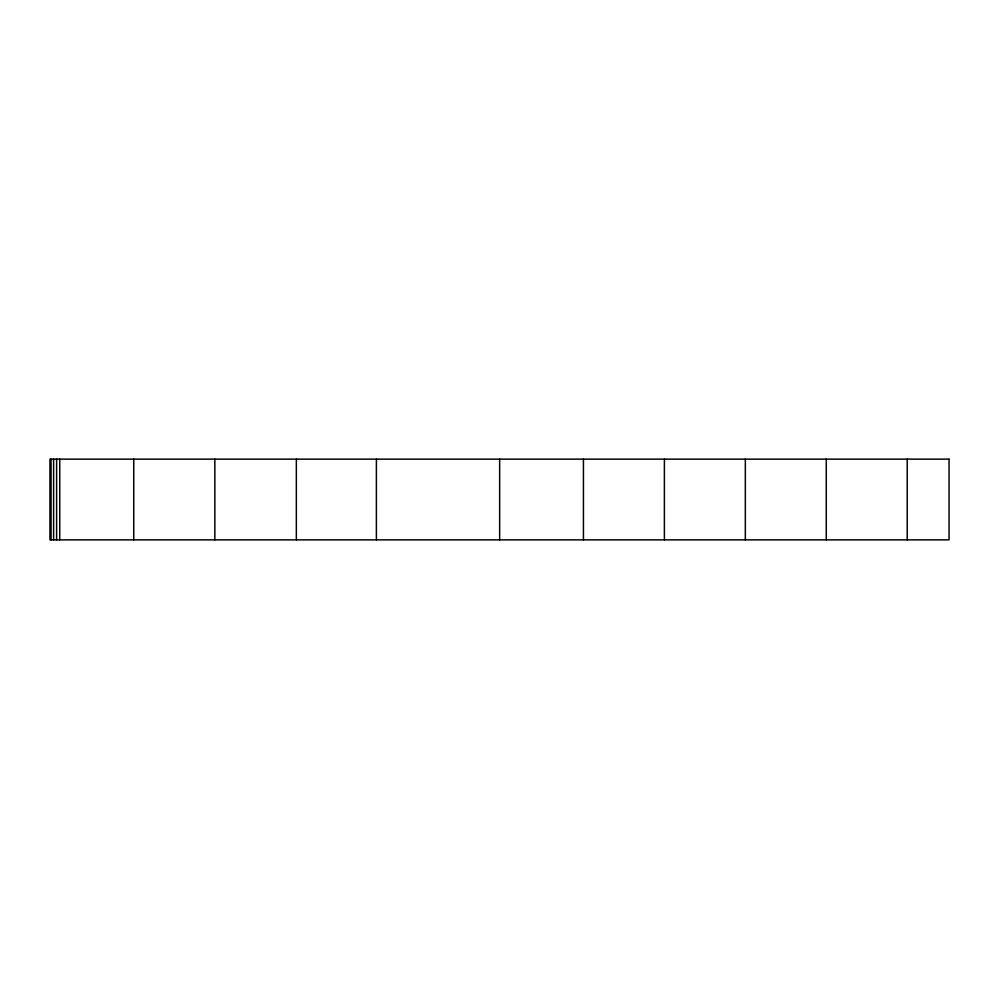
<?xml version="1.0" encoding="UTF-8"?>
<svg xmlns="http://www.w3.org/2000/svg" width="999" height="999" viewBox="0 0 999 999"><rect width="100%" height="100%" fill="white"/><g stroke="black" fill="none" stroke-linecap="round" stroke-linejoin="round"><path stroke-width="1.5" d="M907.217 459.14L907.217 539.86M826.273 459.14L826.273 539.86M745.329 459.14L745.329 539.86M664.385 459.14L664.385 539.86M583.441 459.14L583.441 539.86M499.65 459.14L499.65 539.86M376.386 459.14L376.386 539.86M296.341 459.14L296.341 539.86M214.847 459.14L214.847 539.86M133.754 459.14L133.754 539.86M59.753 459.14L59.753 539.86M56.618 459.14L56.618 539.86M53.596 459.14L53.596 539.86M51.061 459.14L51.061 539.86M949.05 459.14L49.95 459.14L49.95 539.86L949.05 539.86L949.05 459.14"/></g></svg>
